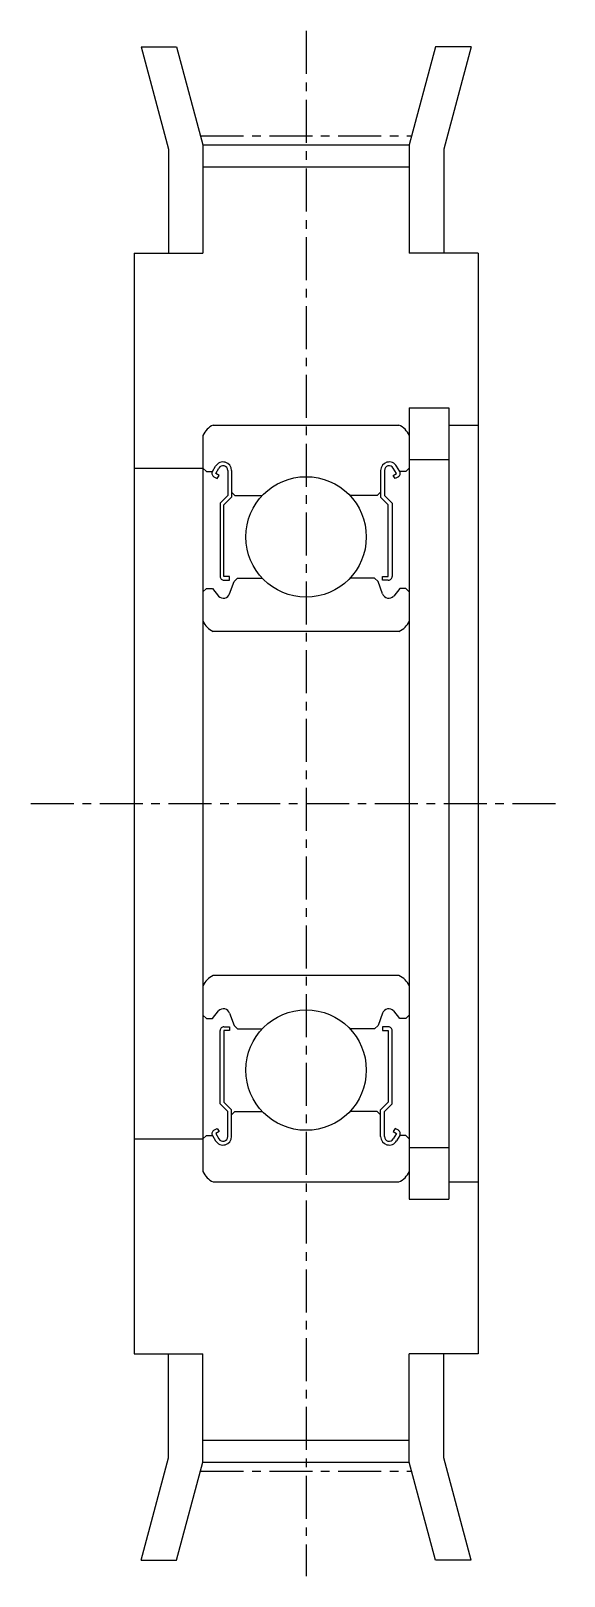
# Model space of a CAD drawing. Extents: x 5 to 98, y 5 to 112.
# Drawn here: x 82 to 97.5, y 67.54 to 112.46 of the extents above; entities outside this region: 2.
import ezdxf

# ---------------------------------------------------------------- set-up
doc = ezdxf.new("R2010")
doc.units = 0
doc.linetypes.add('CENTER', pattern=[2, 1.25, -0.25, 0.25, -0.25])
doc.layers.get('0').update_dxf_attribs({"linetype": 'CONTINUOUS'})
doc.layers.add('CENTER', color=1, linetype='CENTER')

msp = doc.modelspace()

# ---------------------------------------------------------------- linework, layer by layer
at = {"color": 7, "linetype": 'CONTINUOUS'}
for p, q in [((85.201, 112), (86, 109.018)), ((85.201, 112), (86.236, 112)), ((86.236, 112), (87, 109.15)), ((93.764, 112), (93, 109.15)), ((94.799, 112), (93.764, 112)), ((94.799, 112), (94, 109.018)), ((87, 109.15), (93, 109.15)), ((87, 109.15), (87, 106)), ((93, 109.15), (93, 106)), ((86, 109.018), (86, 106)), ((94, 109.018), (94, 106)), ((87, 108.51), (93, 108.51)), ((85, 106), (85, 74)), ((85, 106), (87, 106)), ((95, 106), (93, 106)), ((95, 106), (95, 74)), ((93, 101.5), (93, 78.5)), ((93, 101.5), (94.15, 101.5)), ((94.15, 101.5), (94.15, 78.5)), ((87, 100.7), (87, 79.3)), ((87.3, 101), (92.7, 101)), ((93, 100.7), (93, 79.3)), ((94.15, 101), (95, 101)), ((85, 99.75), (87, 99.75)), ((87, 99.75), (87.1, 99.65)), ((87.278, 99.65), (87.368, 99.803)), ((87.374, 99.594), (87.465, 99.748)), ((92.626, 99.594), (92.535, 99.748)), ((92.722, 99.65), (92.632, 99.803)), ((93, 99.75), (92.9, 99.65)), ((93, 100), (94.15, 100)), ((87.1, 99.65), (87.278, 99.65)), ((87.318, 99.498), (87.415, 99.443)), ((87.47, 99.539), (87.374, 99.594)), ((87.415, 99.443), (87.47, 99.539)), ((87.722, 99.679), (87.722, 98.95)), ((87.833, 99.679), (87.833, 98.904)), ((92.167, 99.679), (92.167, 98.904)), ((92.278, 99.679), (92.278, 98.95)), ((92.53, 99.539), (92.626, 99.594)), ((92.585, 99.443), (92.53, 99.539)), ((92.682, 99.498), (92.585, 99.443)), ((92.9, 99.65), (92.722, 99.65)), ((87.722, 98.95), (87.5, 98.728)), ((87.833, 98.904), (87.611, 98.682)), ((87.833, 99.05), (87.933, 98.95)), ((87.933, 98.95), (88.726, 98.95)), ((92.067, 98.95), (91.274, 98.95)), ((92.167, 99.05), (92.067, 98.95)), ((92.167, 98.904), (92.389, 98.682)), ((92.278, 98.95), (92.5, 98.728)), ((87.5, 98.728), (87.5, 96.601)), ((87.611, 96.601), (87.611, 98.682)), ((92.389, 96.601), (92.389, 98.682)), ((92.5, 98.728), (92.5, 96.601)), ((85, 97.5), (85, 97.5)), ((87.778, 96.601), (87.611, 96.601)), ((87.778, 96.49), (87.778, 96.601)), ((92.222, 96.601), (92.389, 96.601)), ((92.222, 96.49), (92.222, 96.601)), ((87, 96.15), (87.1, 96.25)), ((87.1, 96.25), (87.278, 96.25)), ((87.278, 96.25), (87.454, 96.029)), ((87.611, 96.49), (87.778, 96.49)), ((87.778, 96.097), (87.908, 96.456)), ((87.908, 96.456), (88.008, 96.55)), ((88.008, 96.55), (88.726, 96.55)), ((91.992, 96.55), (91.274, 96.55)), ((92.092, 96.456), (91.992, 96.55)), ((92.222, 96.097), (92.092, 96.456)), ((92.389, 96.49), (92.222, 96.49)), ((92.722, 96.25), (92.546, 96.029)), ((92.9, 96.25), (92.722, 96.25)), ((93, 96.15), (92.9, 96.25)), ((92.7, 95), (87.3, 95)), ((85, 90), (85, 90)), ((92.7, 85), (87.3, 85)), ((87, 83.85), (87.1, 83.75)), ((87.1, 83.75), (87.278, 83.75)), ((87.278, 83.75), (87.454, 83.971)), ((87.778, 83.903), (87.908, 83.544)), ((92.222, 83.903), (92.092, 83.544)), ((92.722, 83.75), (92.546, 83.971)), ((92.9, 83.75), (92.722, 83.75)), ((93, 83.85), (92.9, 83.75)), ((87.5, 81.272), (87.5, 83.399)), ((87.611, 83.51), (87.778, 83.51)), ((87.611, 83.399), (87.611, 81.318)), ((87.778, 83.399), (87.611, 83.399)), ((87.778, 83.51), (87.778, 83.399)), ((87.908, 83.544), (88.008, 83.45)), ((88.008, 83.45), (88.726, 83.45)), ((91.992, 83.45), (91.274, 83.45)), ((92.092, 83.544), (91.992, 83.45)), ((92.222, 83.51), (92.222, 83.399)), ((92.389, 83.51), (92.222, 83.51)), ((92.222, 83.399), (92.389, 83.399)), ((92.389, 83.399), (92.389, 81.318)), ((92.5, 81.272), (92.5, 83.399)), ((85, 82.5), (85, 82.5)), ((87.833, 81.096), (87.611, 81.318)), ((92.167, 81.096), (92.389, 81.318)), ((87.722, 81.05), (87.5, 81.272)), ((87.722, 80.321), (87.722, 81.05)), ((87.833, 80.321), (87.833, 81.096)), ((87.833, 80.95), (87.933, 81.05)), ((87.933, 81.05), (88.726, 81.05)), ((92.067, 81.05), (91.274, 81.05)), ((92.167, 80.95), (92.067, 81.05)), ((92.167, 80.321), (92.167, 81.096)), ((92.278, 81.05), (92.5, 81.272)), ((92.278, 80.321), (92.278, 81.05)), ((87.318, 80.502), (87.415, 80.557)), ((87.47, 80.461), (87.374, 80.406)), ((87.374, 80.406), (87.465, 80.252)), ((87.415, 80.557), (87.47, 80.461)), ((92.585, 80.557), (92.53, 80.461)), ((92.53, 80.461), (92.626, 80.406)), ((92.626, 80.406), (92.535, 80.252)), ((92.682, 80.502), (92.585, 80.557)), ((85, 80.25), (87, 80.25)), ((87, 80.25), (87.1, 80.35)), ((87.1, 80.35), (87.278, 80.35)), ((87.278, 80.35), (87.368, 80.197)), ((92.722, 80.35), (92.632, 80.197)), ((92.9, 80.35), (92.722, 80.35)), ((93, 80.25), (92.9, 80.35)), ((93, 80), (94.15, 80)), ((87.3, 79), (92.7, 79)), ((94.15, 79), (95, 79)), ((93, 78.5), (94.15, 78.5)), ((85, 74), (87, 74)), ((86, 70.982), (86, 74)), ((87, 70.85), (87, 74)), ((93, 70.85), (93, 74)), ((95, 74), (93, 74)), ((94, 70.982), (94, 74)), ((87, 71.49), (93, 71.49)), ((85.201, 68), (86, 70.982)), ((94.799, 68), (94, 70.982)), ((86.236, 68), (87, 70.85)), ((87, 70.85), (93, 70.85)), ((93.764, 68), (93, 70.85)), ((85.201, 68), (86.236, 68)), ((94.799, 68), (93.764, 68))]:
    msp.add_line(p, q, dxfattribs=at)
for centre in [(90, 97.75), (90, 82.25)]:
    msp.add_circle(centre, 1.75, dxfattribs=at)
for centre, radius, start, end in [((87.547, 100.453), 0.6, 114.2952, 155.7047), ((92.453, 100.453), 0.6, 24.2953, 65.7047), ((87.584, 99.679), 0.249, 0, 150.0001), ((87.584, 99.679), 0.138, 0, 150.0003), ((92.416, 99.679), 0.249, 30, 180), ((92.416, 99.679), 0.138, 29.9999, 180), ((87.374, 99.594), 0.111, 149.9996, 239.9999), ((92.626, 99.594), 0.111, 299.9998, 30.0004), ((87.611, 96.601), 0.111, 180, 270.0005), ((92.389, 96.601), 0.111, 269.9998, 0), ((87.599, 96.151), 0.186, 219.9999, 343.1531), ((92.401, 96.151), 0.186, 196.8468, 320), ((87.547, 95.547), 0.6, 204.2953, 245.7047), ((92.453, 95.547), 0.6, 294.2952, 335.7046), ((87.547, 84.453), 0.6, 114.2953, 155.7047), ((92.453, 84.453), 0.6, 24.2954, 65.7048), ((87.599, 83.849), 0.186, 16.8469, 140.0001), ((92.401, 83.849), 0.186, 40, 163.1532), ((87.611, 83.399), 0.111, 89.9995, 180), ((92.389, 83.399), 0.111, 0, 90.0002), ((87.374, 80.406), 0.111, 120.0001, 210.0004), ((92.626, 80.406), 0.111, 329.9996, 60.0002), ((87.584, 80.321), 0.249, 209.9999, 0), ((87.584, 80.321), 0.138, 209.9997, 0), ((92.416, 80.321), 0.249, 180, 330), ((92.416, 80.321), 0.138, 180, 330.0001), ((87.547, 79.547), 0.6, 204.2953, 245.7048), ((92.453, 79.547), 0.6, 294.2953, 335.7047)]:
    msp.add_arc(centre, radius, start, end, dxfattribs=at)
at = {"layer": 'CENTER', "color": 1, "linetype": 'CENTER'}
for p, q in [((90, 112.458), (90, 67.542)), ((86.932, 109.405), (93.068, 109.405)), ((82, 90), (97.5, 90)), ((86.932, 70.595), (93.068, 70.595))]:
    msp.add_line(p, q, dxfattribs=at)

# ---------------------------------------------------------------- texts
at = {"color": 7, "linetype": 'CONTINUOUS'}
for s, p in [('AATF60 MXL019', (5, 12.5)), ('AATF60MXL019', (5, 5))]:
    msp.add_text(s, height=2, dxfattribs=at).set_placement(p)

doc.saveas('drawing.dxf')
